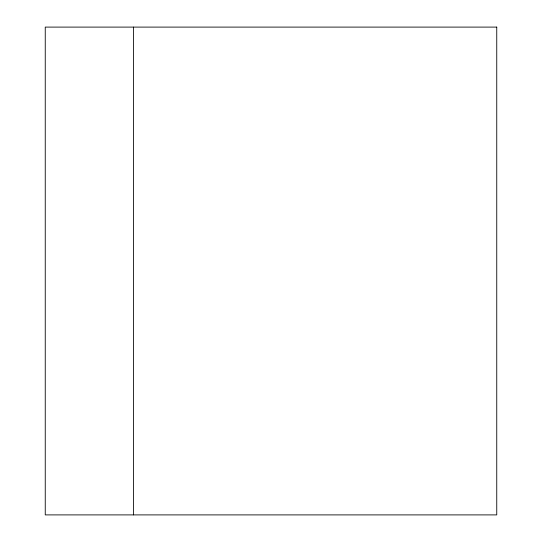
<?xml version="1.0" encoding="UTF-8"?>
<svg xmlns="http://www.w3.org/2000/svg" width="542" height="542" viewBox="0 0 542 542"><rect width="100%" height="100%" fill="white"/><g stroke="black" fill="none" stroke-linecap="round" stroke-linejoin="round"><path stroke-width="0.81" d="M133.42 27.1L133.42 514.9M496.75 27.1L45.25 27.1L45.25 514.9L496.75 514.9L496.75 27.1"/></g></svg>
